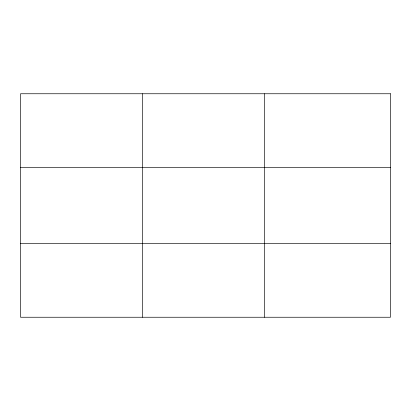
<?xml version="1.0" encoding="UTF-8"?>
<svg xmlns="http://www.w3.org/2000/svg" width="411" height="411" viewBox="0 0 411 411"><rect width="100%" height="100%" fill="white"/><g stroke="black" fill="none" stroke-linecap="round" stroke-linejoin="round"><path stroke-width="0.62" d="M142.617 93.754L142.617 317.246M264.684 93.754L264.684 317.246M20.55 167.508L390.45 167.508M20.55 243.492L390.45 243.492M390.45 93.754L390.45 317.246L20.55 317.246L20.55 93.754L390.45 93.754"/></g></svg>
